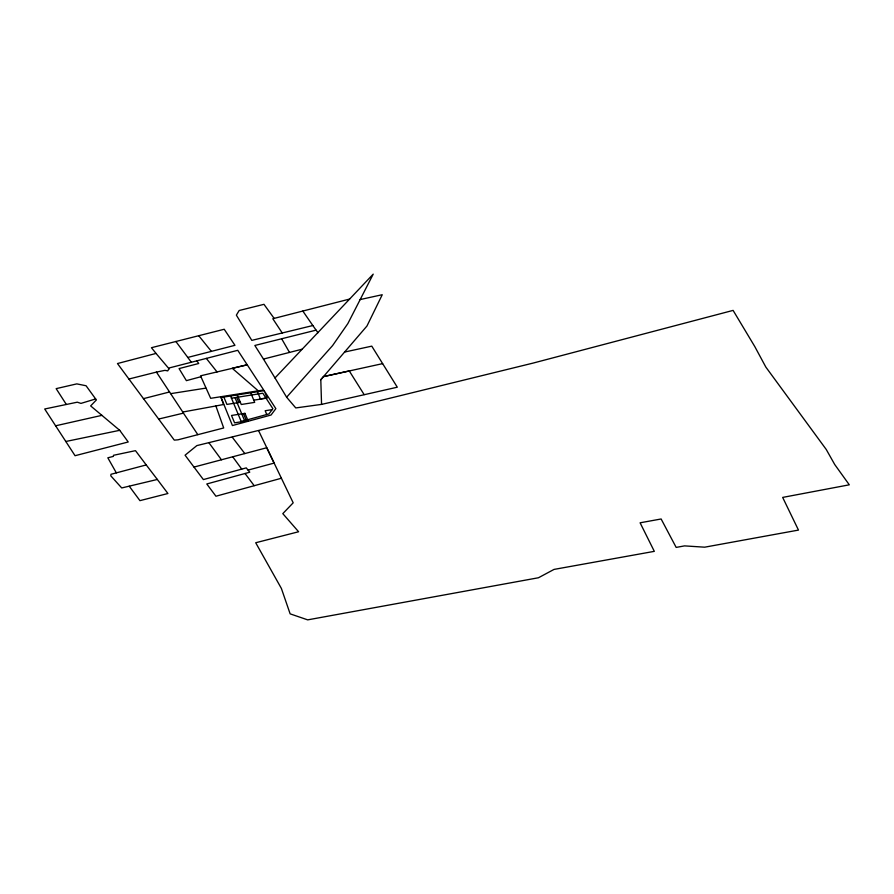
<?xml version="1.0" encoding="UTF-8"?>
<svg xmlns="http://www.w3.org/2000/svg" width="894" height="894" viewBox="0 0 894 894"><rect width="100%" height="100%" fill="white"/><g stroke="black" fill="none" stroke-linecap="round" stroke-linejoin="round"><path stroke-width="1.34" d="M169.1 368.864L156.037 353.432L117.472 363.545L128.915 379.022L156.428 372.094L164.954 370.351L167.737 370.876L169.48 367.881L237.759 350.314L263.663 389.963L258.243 390.823M286.628 397.215L274.983 377.938L373.211 274.134L347.878 323.55L332.602 345.565L286.628 397.215L295.758 407.932L321.561 404.39L397.294 387.203L371.77 346.146L344.503 352.068M321.561 404.39L320.801 379.738L323.483 376.609L349.275 370.943L364.149 394.612M320.801 379.738L366.942 326.042L382.252 294.718L360.114 299.568M95.647 398.947L80.963 403.395L77.297 402.188L44.7 408.994L75.051 455.705L128.233 441.982L119.707 430.316L90.652 405.91L96.373 399.953L86.07 385.75L76.806 383.884L56.154 388.644L66.29 404.412M281.353 478.256L215.946 496.226L206.782 483.978L249.761 472.211L246.263 467.886L203.374 479.575L185.069 455.202L196.848 445.603L533.103 363.087L733.102 310.397L754.827 346.637L765.834 367.076L826.257 449.492L834.717 464.511L849.3 484.816L782.663 497.41L798.476 530.086L704.673 547.184L684.547 545.888L676.166 547.407L661.124 518.978L640.104 522.8L654.319 551.352L554.045 569.411L538.445 577.759L307.692 619.866L290.137 613.854L281.387 588.442L255.706 542.747L298.607 531.751L282.806 513.637L293.187 502.819L258.668 430.807M241.089 421.521L268.96 413.922L272.882 408.681L262.825 393.226L231.378 398.21M200.927 376.72L186.388 380.654L179.068 368.585L198.703 363.5L196.859 360.841M194.009 467.07L266.747 447.749L274.112 463.092L248.063 470.099M157.333 479.463L146.236 464.936L110.99 474.289L110.789 475.832L121.718 487.956L157.333 479.463L167.916 493.51L139.945 500.651L129.261 486.247M156.428 372.094L182.778 412.033L215.879 405.965L223.69 427.969L178.029 439.803L174.296 440.127L128.915 379.022M349.621 299.065L272.804 318.733L282.236 332.981L312.833 325.539L317.951 332.747M175.85 341.463L187.785 357.432L234.954 345.319L224.215 329.26L151.444 347.699L156.037 353.432M316.04 330.154L254.846 345.475L263.462 359.075L302.094 349.208M143.409 398.668L169.547 391.974M282.236 332.981L251.806 340.379L236.362 315.146L239.179 310.497L263.965 304.329L274.145 318.387M158.696 419.04L183.438 413.129L197.809 434.629M55.506 425.823L101.927 415.352M323.483 376.609L382.621 363.634M119.707 430.316L65.72 441.513M215.879 405.965L223.601 404.49L220.784 396.746L210.671 398.311L200.535 375.826L247.292 364.786L232.272 368.317L258.947 391.427L256.924 391.024L220.784 396.746M170.687 393.651L205.855 388.119M264.143 390.667L221.086 397.484L232.418 425.555L271.061 415.017L275.844 408.636L264.143 390.667L267.217 398.031L253.784 400.166M237.055 402.624L238.765 402.345L236.698 397.372M260.266 398.947L265.965 398.042M240.341 402.289L226.908 404.412L223.846 397.048M241.972 414.414L243.682 414.134L246.174 420.135M272.178 409.62L265.172 410.737L266.758 414.525M198.714 335.686L211.364 351.364M206.313 358.393L217.041 371.926M232.25 437.2L244.822 453.571M146.236 464.936L135.475 450.654L113.471 455.303L113.393 456.387L107.828 457.806L116.343 472.87M245.045 473.507L254.164 485.666M208.939 442.765L221.455 459.784M187.785 357.432L191.338 362.271M232.697 456.745L241.726 469.115M302.831 311.056L312.833 325.539M263.462 359.075L274.983 377.938M182.778 412.033L183.438 413.129M281.733 338.893L289.5 352.437M257.427 391.728L260.5 399.093M250.711 392.79L254.701 402.367L241.268 404.501L237.279 394.924M234.988 397.64L244.543 420.582M230.563 395.986L241.302 421.778M244.945 413.341L231.512 415.464L234.586 422.84L248.018 420.705L244.945 413.341"/></g></svg>
